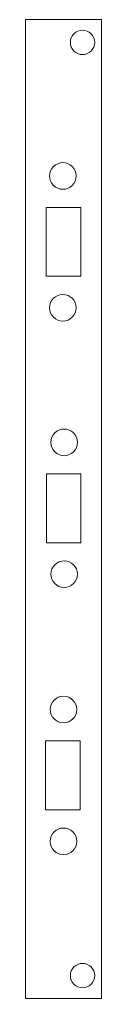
# Model space of a CAD drawing. Header units: millimetres. Extents: x 100 to 110, y -228 to -100.
import ezdxf

# ---------------------------------------------------------------- set-up
doc = ezdxf.new("R2010")
doc.units = ezdxf.units.MM
doc.header["$MEASUREMENT"] = 0
doc.layers.add('Edge Cuts', color=7, linetype='Continuous', lineweight=0)

msp = doc.modelspace()

# ---------------------------------------------------------------- linework, layer by layer
at = {"layer": 'Edge Cuts', "color": 7, "lineweight": 9}
for points in [[(110, -228.5), (100, -228.5), (100, -100), (110, -100)], [(107.27, -133.7), (102.72, -133.7), (102.72, -124.65), (107.27, -124.65)], [(107.3, -168.68), (102.75, -168.68), (102.75, -159.63), (107.3, -159.63)], [(107.2, -203.75), (102.65, -203.75), (102.65, -194.7), (107.2, -194.7)]]:
    msp.add_lwpolyline(points, close=True, dxfattribs=at)
for centre, radius in [((107.5, -103), 1.6), ((104.92, -120.53), 1.75), ((104.92, -137.83), 1.75), ((105.08, -155.5), 1.75), ((105.08, -172.8), 1.75), ((105, -190.58), 1.75), ((105, -207.88), 1.75), ((107.5, -225.5), 1.6)]:
    msp.add_circle(centre, radius, dxfattribs=at)

doc.saveas('drawing.dxf')
